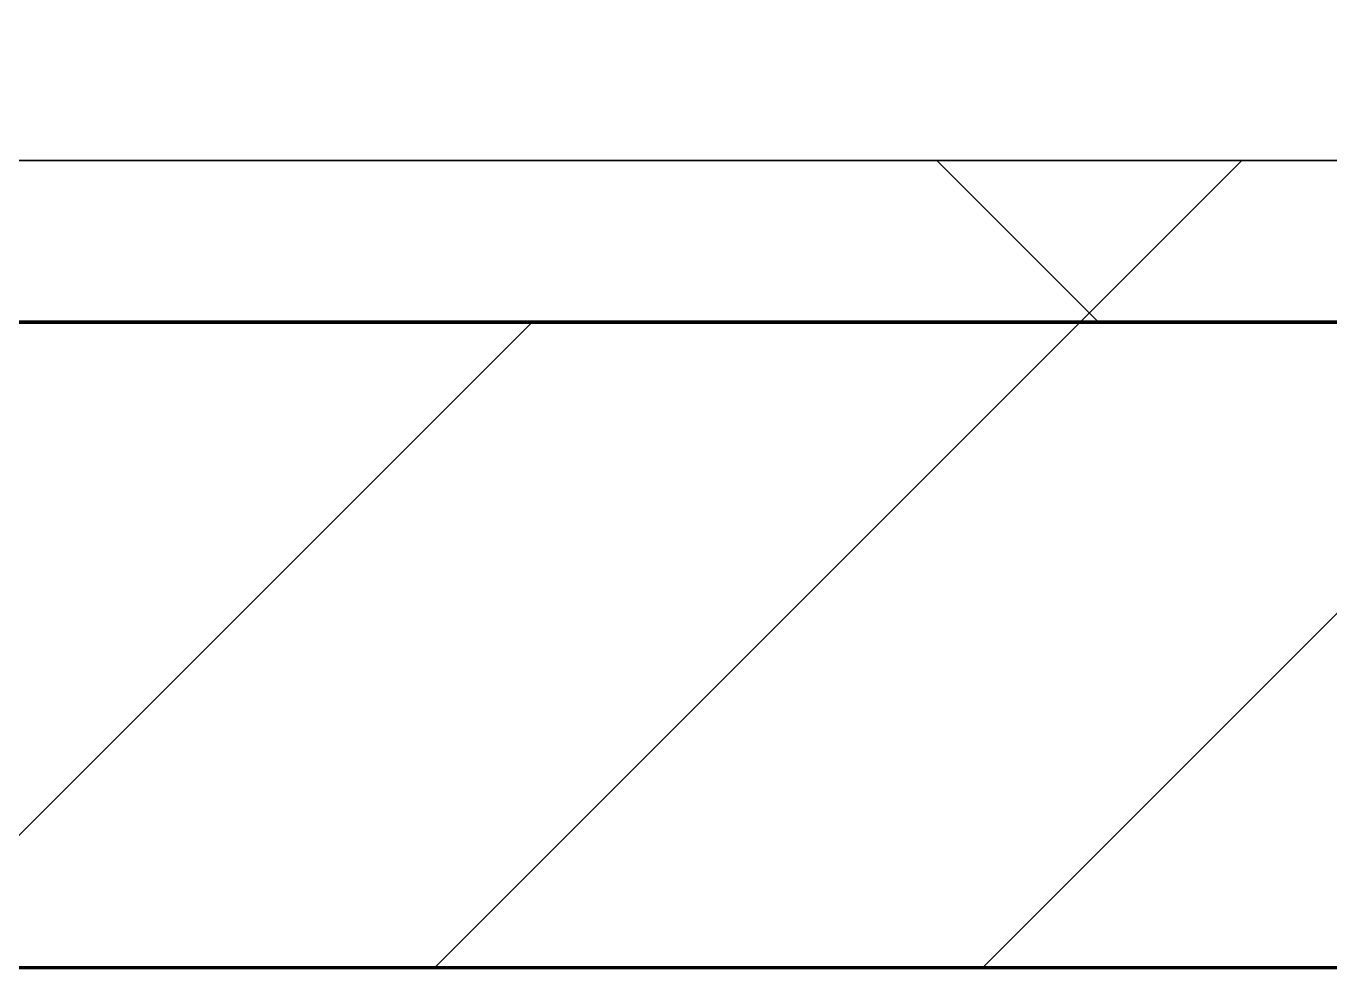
# Model space of a CAD drawing. Header units: millimetres. Extents: x -794334 to -714814, y -17806 to 22403.
# Drawn here: x -783096.2 to -782692.5, y -4021 to -3729.3 of the extents above; entities that cross this region are included whole.
import ezdxf
from ezdxf.xclip import XClip

# ---------------------------------------------------------------- set-up
doc = ezdxf.new("R2010")
doc.units = ezdxf.units.MM
doc.header["$XCLIPFRAME"] = 0
for name, color, linetype, lineweight in [('A-GLAZ-CURT', 2, 'Continuous', 9), ('A-WALL', 5, 'Continuous', 35), ('A-WALL-FNSH', 2, 'Continuous', 35), ('A-WALL-PATT', 1, 'Continuous', 35), ('WALL-E', 2, 'Continuous', 35)]:
    doc.layers.add(name, color=color, linetype=linetype, lineweight=lineweight)
doc.layers.add('A11_ALU.SOLID SHEET', color=2, linetype='Continuous')

# ---------------------------------------------------------------- blocks, each defined once
blk = doc.blocks.new('PPLS-PP19_Custom Tile Pattern - Custom Tile Pattern-V50-4252-01 ENLARGED CONCOURSE LEVEL - REFLECTED CEILING PLAN - SHEET 3')
at = {"layer": 'A-GLAZ-CURT'}
for p, q in [((-300, 0), (300, 0)), ((300, 0), (-300, 0)), ((195.99, 0), (197.58, 0)), ((197.58, 0), (195.99, 0)), ((198.4, 0), (213.31, 0)), ((213.31, 0), (198.4, 0)), ((230.06, 0), (300, 0)), ((-300, -50), (300, -50)), ((300, -50), (-300, -50))]:
    blk.add_line(p, q, dxfattribs=at)
for points, knots in [([(-115.82, 0), (-114.96, 0), (-110.41, 0), (-96.78, 0), (-71.33, 0), (-42.53, 0), (-12.78, 0), (4.23, 0), (9.64, 0), (10.14, 0), (10.18, 0)], [-5724.064692, -5724.064692, -5724.064692, -5724.064692, -5430.283136, -5103.229623, -4799.173296, -4065.652676, -3589.737505, -3285.047089, -3066.359526, -3044.715262, -3044.715262, -3044.715262, -3044.715262]), ([(-72.25, 0), (-68.63, 0), (-60.64, 0), (-54.4, 0), (-48.53, 0), (-30.79, 0), (-18.03, 0), (8.61, 0), (15.02, 0), (22.91, 0), (31, 0), (39.04, 0), (51.19, 0), (58.74, 0), (61.34, 0), (61.45, 0)], [-4234.633075, -4234.633075, -4234.633075, -4234.633075, -4008.285538, -3689.699207, -3546.54457, -3315.260113, -2864.387349, -2439.246196, -2084.094819, -1956.422387, -1818.904206, -1645.594513, -1443.202566, -1228.752106, -1120.932285, -1120.932285, -1120.932285, -1120.932285]), ([(-6.03, 0), (-6.75, 0), (-14.59, 0), (-25.64, 0), (-40, 0), (-56.07, 0), (-67.14, 0), (-71.93, 0)], [-2557.56082, -2557.56082, -2557.56082, -2557.56082, -2518.50168, -2125.455881, -1792.521578, -1466.981642, -1217.886105, -1217.886105, -1217.886105, -1217.886105]), ([(31.18, 0), (25.97, 0), (11.99, 0), (-16.92, 0), (-47.42, 0), (-65.77, 0), (-66.37, 0), (-66.38, 0)], [-4496.803627, -4496.803627, -4496.803627, -4496.803627, -4222.080604, -3745.412743, -2981.410125, -2542.574734, -2498.224237, -2498.224237, -2498.224237, -2498.224237]), ([(76.63, 0), (74.8, 0), (67.65, 0), (53.52, 0), (37, 0), (24.07, 0), (12.82, 0), (-2.9, 0), (-20.62, 0), (-32.81, 0), (-44.85, 0), (-51.43, 0), (-51.79, 0)], [-3095.572228, -3095.572228, -3095.572228, -3095.572228, -2950.589685, -2634.532728, -2313.748533, -2106.613311, -1925.670641, -1617.263037, -1290.787923, -1039.307308, -819.71621, -644.910881, -644.910881, -644.910881, -644.910881]), ([(-36.78, 0), (-32.43, 0), (-22.42, 0), (-11.52, 0), (-5.98, 0)], [-6191.144455, -6191.144455, -6191.144455, -6191.144455, -5862.463379, -5546.233574, -5546.233574, -5546.233574, -5546.233574]), ([(30.82, 0), (29.27, 0), (20.14, 0), (3.54, 0), (-16.58, 0), (-34.76, 0), (-36.04, 0)], [-10462.034656, -10462.034656, -10462.034656, -10462.034656, -10363.088938, -9884.23066, -9424.652049, -9182.880979, -9182.880979, -9182.880979, -9182.880979]), ([(70.61, 0), (66.16, 0), (55.8, 0), (39.61, 0), (24.74, 0), (2.64, 0), (-17.84, 0), (-30.57, 0), (-31.82, 0), (-32, 0)], [-4647.237329, -4647.237329, -4647.237329, -4647.237329, -4326.416877, -4098.545751, -3766.694881, -3333.063701, -2994.501669, -2698.150104, -2614.070998, -2614.070998, -2614.070998, -2614.070998]), ([(-30.76, 0), (-30.73, 0), (-29.99, 0), (-23.47, 0), (-15.75, 0), (-15.19, 0)], [-54176.191683, -54176.191683, -54176.191683, -54176.191683, -54157.274271, -53749.15266, -53717.791567, -53717.791567, -53717.791567, -53717.791567]), ([(-30.52, 0), (-27.11, 0), (-20.01, 0), (-10.75, 0), (-5.18, 0)], [-2323.618664, -2323.618664, -2323.618664, -2323.618664, -2142.497158, -1858.644848, -1858.644848, -1858.644848, -1858.644848]), ([(-13, 0), (-14.35, 0), (-17.68, 0), (-25.97, 0), (-29.52, 0), (-30.21, 0)], [-55207.591944, -55207.591944, -55207.591944, -55207.591944, -54789.006179, -54461.685999, -54290.791712, -54290.791712, -54290.791712, -54290.791712]), ([(8.33, 0), (8.19, 0), (7.18, 0), (0.32, 0), (-13.89, 0), (-24.92, 0), (-29.03, 0)], [-3574.286521, -3574.286521, -3574.286521, -3574.286521, -3526.962355, -3285.499107, -2903.012179, -2680.714891, -2680.714891, -2680.714891, -2680.714891]), ([(-28.57, 0), (-26.93, 0), (-20.29, 0), (-11.45, 0), (2.08, 0), (13.15, 0), (21.24, 0), (24.62, 0), (24.72, 0), (24.72, 0)], [-5361.429781, -5361.429781, -5361.429781, -5361.429781, -5261.36855, -5050.479954, -4785.90057, -4596.498881, -4445.288762, -4384.376941, -4376.041937, -4376.041937, -4376.041937, -4376.041937]), ([(-22.56, 0), (-20.27, 0), (-17.03, 0), (-11.36, 0), (-7.66, 0), (-6.6, 0), (-6.44, 0)], [-56468.192263, -56468.192263, -56468.192263, -56468.192263, -56344.022017, -56303.229861, -56166.290093, -56124.392176, -56124.392176, -56124.392176, -56124.392176]), ([(-15.19, 0), (-13.07, 0), (7.48, 0), (35.89, 0), (55.68, 0), (62.69, 0)], [-461.142613, -461.142613, -461.142613, -461.142613, -429.606584, -390.253598, -368.82163, -368.82163, -368.82163, -368.82163]), ([(-6.54, 0), (-6.73, 0), (-7.2, 0), (-7.6, 0), (-7.79, 0)], [-56009.792147, -56009.792147, -56009.792147, -56009.792147, -55949.290093, -55895.192118, -55895.192118, -55895.192118, -55895.192118]), ([(-5.19, 0), (-1.85, 0), (15.3, 0), (43.36, 0), (70.92, 0), (82.12, 0), (83.66, 0)], [-5531.156277, -5531.156277, -5531.156277, -5531.156277, -5340.621928, -4573.028122, -4094.177415, -3869.465285, -3869.465285, -3869.465285, -3869.465285]), ([(9.32, 0), (9.08, 0), (7.65, 0), (3.26, 0), (-2.46, 0), (-5.17, 0)], [-2922.926651, -2922.926651, -2922.926651, -2922.926651, -2882.788014, -2720.818881, -2573.31986, -2573.31986, -2573.31986, -2573.31986]), ([(-4.06, 0), (-1.64, 0), (10.61, 0), (22.06, 0), (37.44, 0), (45.92, 0), (55.61, 0), (60.26, 0), (62.68, 0)], [-1839.531443, -1839.531443, -1839.531443, -1839.531443, -1716.209403, -1206.526904, -1089.329421, -901.315459, -753.071572, -603.048474, -603.048474, -603.048474, -603.048474]), ([(-2.63, 0), (-2.47, 0), (-1.22, 0), (4.92, 0), (15.97, 0), (22.54, 0), (24.49, 0)], [-226.825321, -226.825321, -226.825321, -226.825321, -220.269177, -206.416616, -198.214427, -187.717507, -187.717507, -187.717507, -187.717507]), ([(103.09, 0), (101.08, 0), (86.31, 0), (63.34, 0), (35.84, 0), (12, 0), (3.08, 0), (-1.67, 0), (-2.25, 0)], [-375.435014, -375.435014, -375.435014, -375.435014, -369.147452, -330.153101, -307.516438, -285.83788, -246.234814, -234.646884, -234.646884, -234.646884, -234.646884]), ([(24.69, 0), (24.54, 0), (20.99, 0), (15.48, 0), (10.8, 0), (9.63, 0)], [-4368.572414, -4368.572414, -4368.572414, -4368.572414, -4306.476363, -4080.000647, -3772.857994, -3772.857994, -3772.857994, -3772.857994]), ([(18.16, 0), (19.15, 0), (24.25, 0), (25.66, 0), (26.12, 0)], [-5700.113719, -5700.113719, -5700.113719, -5700.113719, -5554.232259, -5302.431367, -5302.431367, -5302.431367, -5302.431367]), ([(114.39, 0), (114.2, 0), (112.08, 0), (105.42, 0), (92.38, 0), (85.59, 0), (74.4, 0), (62.26, 0), (51.85, 0), (43.81, 0), (29.53, 0), (20.67, 0), (18.85, 0), (18.16, 0)], [-8148.58938, -8148.58938, -8148.58938, -8148.58938, -8105.191388, -7723.759874, -7531.75727, -7135.649961, -6924.452779, -6738.82075, -6548.303034, -6314.283804, -6135.05769, -5972.647715, -5832.674503, -5832.674503, -5832.674503, -5832.674503]), ([(27.44, 0), (27.9, 0), (29.54, 0), (38.07, 0), (53.39, 0), (71.67, 0), (84.83, 0), (86.01, 0), (92.51, 0), (94.33, 0)], [-5037.309798, -5037.309798, -5037.309798, -5037.309798, -4887.603822, -4705.298446, -4353.683244, -3960.84581, -3759.045785, -3336.541051, -2783.776468, -2783.776468, -2783.776468, -2783.776468]), ([(27.89, 0), (29.09, 0), (33.4, 0), (46.59, 0), (56.9, 0), (61.77, 0)], [-147.777612, -147.777612, -147.777612, -147.777612, -135.792042, -118.513713, -103.843727, -103.843727, -103.843727, -103.843727]), ([(53.18, 0), (53.06, 0), (52.22, 0), (44.99, 0), (36.46, 0), (30.82, 0)], [-622.740158, -622.740158, -622.740158, -622.740158, -566.066452, -360.610861, 0, 0, 0, 0]), ([(136.44, 0), (121.66, 0), (86.93, 0), (51.16, 0), (31.18, 0)], [-106.750556, -106.750556, -106.750556, -106.750556, -59.610984, 0, 0, 0, 0]), ([(62.74, 0), (60.12, 0), (55.16, 0), (46.51, 0), (41.18, 0), (36.02, 0), (35.54, 0), (35.54, 0)], [-350.237046, -350.237046, -350.237046, -350.237046, -341.267687, -334.000314, -326.15566, -319.318397, -317.489778, -317.489778, -317.489778, -317.489778]), ([(36.29, 0), (37.77, 0), (48.82, 0), (56.06, 0), (61.44, 0), (61.98, 0)], [-314.598523, -314.598523, -314.598523, -314.598523, -305.899624, -287.17622, -285.078974, -285.078974, -285.078974, -285.078974]), ([(61.47, 0), (61.47, 0), (61.21, 0), (54.61, 0), (53.71, 0), (53.56, 0)], [-1113.311073, -1113.311073, -1113.311073, -1113.311073, -1096.402191, -891.204116, -747.28819, -747.28819, -747.28819, -747.28819]), ([(62.69, 0), (71.71, 0), (96.54, 0), (119.77, 0), (128.14, 0), (129.98, 0)], [-284.175671, -284.175671, -284.175671, -284.175671, -249.500363, -194.761443, -174.380664, -174.380664, -174.380664, -174.380664]), ([(62.69, 0), (64.36, 0), (77.54, 0), (100.57, 0), (116.36, 0), (128.63, 0), (128.95, 0)], [-102.924844, -102.924844, -102.924844, -102.924844, -97.899267, -63.759246, -39.050993, -35.895543, -35.895543, -35.895543, -35.895543]), ([(62.76, 0), (70.11, 0), (95.6, 0), (120.63, 0), (138.28, 0), (138.53, 0)], [-368.75101, -368.75101, -368.75101, -368.75101, -346.313304, -291.370682, -290.5735, -290.5735, -290.5735, -290.5735]), ([(63.77, 0), (65.17, 0), (67.88, 0), (72.74, 0), (75.22, 0), (76.03, 0), (76.21, 0)], [-580.904666, -580.904666, -580.904666, -580.904666, -495.328968, -421.953223, -334.951786, -290.452333, -290.452333, -290.452333, -290.452333]), ([(130.58, 0), (123.08, 0), (104.44, 0), (79.73, 0), (65.6, 0), (63.83, 0)], [-439.592542, -439.592542, -439.592542, -439.592542, -401.860199, -357.622665, -351.497959, -351.497959, -351.497959, -351.497959]), ([(76.22, 0), (75.58, 0), (73.64, 0), (71.05, 0), (70.61, 0)], [-193.634889, -193.634889, -193.634889, -193.634889, -31.537676, 0, 0, 0, 0]), ([(94.4, 0), (94.4, 0), (94.64, 0), (99.11, 0), (108.97, 0), (120.79, 0), (139.94, 0), (163.31, 0), (185.23, 0), (193.62, 0), (194.69, 0), (194.79, 0)], [-2348.345796, -2348.345796, -2348.345796, -2348.345796, -2310.419338, -2233.599744, -2052.234781, -1843.028543, -1530.39897, -1095.004608, -529.74427, -295.064701, -265.121568, -265.121568, -265.121568, -265.121568]), ([(129.02, 0), (129.02, 0), (124.41, 0), (122.35, 0), (114.96, 0), (108.04, 0), (103.09, 0)], [-35.386604, -35.386604, -35.386604, -35.386604, -31.430235, -22.807238, -15.488593, 0, 0, 0, 0]), ([(157.9, 0), (156.77, 0), (151.67, 0), (143.29, 0), (134.04, 0), (126.24, 0), (118.6, 0), (114.23, 0), (111.98, 0), (105.66, 0), (105.23, 0), (105.23, 0)], [-10292.955006, -10292.955006, -10292.955006, -10292.955006, -10098.273015, -9847.788484, -9677.714971, -9567.007022, -9453.21225, -9220.200448, -9012.77275, -8966.157302, -8929.495943, -8929.495943, -8929.495943, -8929.495943]), ([(105.26, 0), (105.52, 0), (111.01, 0), (112.65, 0), (113.59, 0)], [-8920.561005, -8920.561005, -8920.561005, -8920.561005, -8814.835624, -8577.462505, -8577.462505, -8577.462505, -8577.462505]), ([(168.37, 0), (167.68, 0), (162.47, 0), (151.19, 0), (134.52, 0), (130.85, 0)], [-543.375029, -543.375029, -543.375029, -543.375029, -530.793311, -458.593899, -440.056607, -440.056607, -440.056607, -440.056607]), ([(137.1, 0), (136, 0), (134.23, 0), (131.66, 0), (131.34, 0)], [-670.405967, -670.405967, -670.405967, -670.405967, -651.020627, -648.158091, -648.158091, -648.158091, -648.158091]), ([(131.35, 0), (132.86, 0), (139.96, 0), (152.67, 0), (161.24, 0), (162.19, 0), (162.75, 0)], [-625.910216, -625.910216, -625.910216, -625.910216, -618.981161, -602.094757, -592.980799, -581.414464, -581.414464, -581.414464, -581.414464]), ([(193.8, 0), (193.33, 0), (190.11, 0), (183.13, 0), (171, 0), (161.95, 0), (161.28, 0), (158.35, 0), (157.85, 0), (157.77, 0)], [-11665.349007, -11665.349007, -11665.349007, -11665.349007, -11565.880756, -11105.624034, -10839.086983, -10768.332124, -10666.779182, -10580.760289, -10550.278881, -10550.278881, -10550.278881, -10550.278881]), ([(300, 0), (286.53, 0), (254.22, 0), (207.11, 0), (177.41, 0), (159.34, 0), (158.33, 0), (158.3, 0)], [-285.253232, -285.253232, -285.253232, -285.253232, -244.693688, -187.987675, -143.776725, -129.632772, -123.352749, -123.352749, -123.352749, -123.352749]), ([(159.07, 0), (159.13, 0), (160.84, 0), (165.21, 0), (174.15, 0), (184.59, 0), (195.27, 0), (198.42, 0)], [-115.643202, -115.643202, -115.643202, -115.643202, -114.681583, -87.660824, -65.295536, -41.623857, -31.912612, -31.912612, -31.912612, -31.912612]), ([(162.75, 0), (165.4, 0), (170.91, 0), (172.61, 0), (172.61, 0)], [-111.264224, -111.264224, -111.264224, -111.264224, -56.742688, -19.085662, -19.085662, -19.085662, -19.085662]), ([(198.38, 0), (190.77, 0), (181.77, 0), (174.27, 0), (169.67, 0), (168.99, 0)], [-8627.230601, -8627.230601, -8627.230601, -8627.230601, -8253.978395, -8152.463617, -8069.855175, -8069.855175, -8069.855175, -8069.855175]), ([(198.19, 0), (194.67, 0), (184.97, 0), (175.3, 0), (169.49, 0)], [-175.713466, -175.713466, -175.713466, -175.713466, -162.427601, -142.916156, -142.916156, -142.916156, -142.916156]), ([(171.51, 0), (176.48, 0), (193.23, 0), (201.73, 0), (208.81, 0), (213.9, 0), (241.96, 0), (266.73, 0), (281.71, 0), (291.71, 0), (296.52, 0), (297.86, 0), (298.09, 0)], [-7971.819559, -7971.819559, -7971.819559, -7971.819559, -7784.112253, -7606.717214, -7289.299508, -7042.621073, -6582.165592, -6068.460911, -5766.029927, -5566.724884, -5280.360606, -5199.253518, -5199.253518, -5199.253518, -5199.253518]), ([(172.07, 0), (177.66, 0), (186.49, 0), (195.56, 0), (198.48, 0)], [-255.364076, -255.364076, -255.364076, -255.364076, -237.955587, -228.160698, -228.160698, -228.160698, -228.160698]), ([(247.1, 0), (246.76, 0), (245.04, 0), (238.34, 0), (226.56, 0), (221.1, 0), (208.33, 0), (200.27, 0), (198.45, 0)], [-9649.085549, -9649.085549, -9649.085549, -9649.085549, -9581.591397, -9406.094246, -9221.510254, -9016.44624, -8717.832359, -8628.296861, -8628.296861, -8628.296861, -8628.296861]), ([(215.22, 0), (214.62, 0), (210.55, 0), (206.14, 0), (200.66, 0), (198.46, 0)], [-203.825446, -203.825446, -203.825446, -203.825446, -198.527383, -184.406837, -176.051708, -176.051708, -176.051708, -176.051708]), ([(199.28, 0), (200.25, 0), (203.42, 0), (207.47, 0), (213.96, 0), (215.11, 0)], [-227.252096, -227.252096, -227.252096, -227.252096, -223.92608, -215.862851, -208.75215, -208.75215, -208.75215, -208.75215]), ([(199.47, 0), (201.54, 0), (211.57, 0), (219.42, 0), (230.06, 0)], [-30.838187, -30.838187, -30.838187, -30.838187, -24.459831, 0, 0, 0, 0]), ([(300, 0), (288.22, 0), (262, 0), (230.43, 0), (219.94, 0), (219.02, 0)], [-12528.858583, -12528.858583, -12528.858583, -12528.858583, -11905.454923, -11162.864862, -10856.732305, -10856.732305, -10856.732305, -10856.732305]), ([(219.9, 0), (220.86, 0), (227.84, 0), (242.06, 0), (246.54, 0), (246.96, 0)], [-10670.940496, -10670.940496, -10670.940496, -10670.940496, -10511.382485, -9925.173265, -9834.877357, -9834.877357, -9834.877357, -9834.877357]), ([(284.76, 0), (284.76, 0), (285.09, 0), (287.47, 0), (293.59, 0), (297.76, 0), (300, 0)], [-4110.630118, -4110.630118, -4110.630118, -4110.630118, -4053.389046, -3959.664717, -3862.421465, -3746.95702, -3746.95702, -3746.95702, -3746.95702]), ([(297.38, 0), (295.84, 0), (291.62, 0), (285.38, 0), (284.87, 0)], [-4803.172655, -4803.172655, -4803.172655, -4803.172655, -4358.271401, -4143.037883, -4143.037883, -4143.037883, -4143.037883])]:
    blk.add_open_spline(points, degree=3, knots=knots, dxfattribs=at)
for points in [[(24.49, 0), (25.23, 0), (25.72, 0), (26.04, 0)], [(80.35, 0), (79.57, 0), (78.27, 0), (76.63, 0)], [(84.06, 0), (83.48, 0), (82.41, 0), (81.72, 0)], [(128.58, 0), (128.79, 0), (129.28, 0), (130.15, 0)], [(130.48, 0), (129.95, 0), (129.47, 0), (129.11, 0)], [(130.61, 0), (132.29, 0), (133.59, 0), (134.6, 0)], [(168.74, 0), (168.74, 0), (169.81, 0), (171.51, 0)], [(195.11, 0), (194.91, 0), (194.44, 0), (193.8, 0)]]:
    blk.add_open_spline(points, degree=3, dxfattribs=at)
blk = doc.blocks.new('PPLS-PP19_Custom Tile Pattern - Custom Tile Pattern-V51-4252-01 ENLARGED CONCOURSE LEVEL - REFLECTED CEILING PLAN - SHEET 3')
at = {"layer": 'A-GLAZ-CURT'}
for p, q in [((-300, 0), (300, 0)), ((300, 0), (-300, 0)), ((-293.07, 0), (-275.75, 0)), ((-275.75, 0), (-293.07, 0)), ((-222.32, 0), (-205, 0)), ((-205, 0), (-222.32, 0)), ((-300, -50), (300, -50)), ((300, -50), (-300, -50))]:
    blk.add_line(p, q, dxfattribs=at)
at = {"layer": 'A-GLAZ-CURT', "flags": 128}
for points in [[(-300, 0), (-291.56, 0), (-283.3, 0), (-275.2, 0), (-267.26, 0), (-259.45, 0), (-251.77, 0), (-244.2, 0), (-236.74, 0), (-229.36, 0), (-222.06, 0), (-214.83, 0), (-207.71, 0)], [(-209.04, 0), (-215.73, 0), (-222.63, 0), (-229.72, 0), (-236.97, 0), (-244.39, 0), (-251.96, 0), (-259.67, 0), (-267.51, 0), (-275.48, 0), (-283.55, 0), (-291.73, 0), (-300, 0)]]:
    blk.add_lwpolyline(points, dxfattribs=at)
at = {"layer": 'A-GLAZ-CURT'}
for points, knots in [([(-300, 0), (-284.65, 0), (-236.57, 0), (-179.32, 0), (-143.3, 0), (-130.76, 0)], [-5323.127839, -5323.127839, -5323.127839, -5323.127839, -4502.809032, -2700.551212, -1330.78196, -1330.78196, -1330.78196, -1330.78196]), ([(-72.93, 0), (-75.51, 0), (-91.45, 0), (-134.08, 0), (-202.69, 0), (-262.56, 0), (-294.48, 0), (-300, 0)], [-19442.345229, -19442.345229, -19442.345229, -19442.345229, -18935.241197, -17136.203329, -15131.813646, -13729.592194, -13439.944408, -13439.944408, -13439.944408, -13439.944408]), ([(-137.88, 0), (-140.56, 0), (-147.66, 0), (-147.69, 0), (-158.72, 0), (-174.02, 0), (-185.59, 0), (-209.77, 0), (-232.01, 0), (-255.22, 0), (-262.59, 0), (-264.9, 0), (-265.4, 0)], [-3187.727384, -3187.727384, -3187.727384, -3187.727384, -2919.378265, -2477.344047, -2237.412286, -2029.680487, -1755.085331, -1400.429864, -858.079193, -543.655514, -208.940337, 0, 0, 0, 0]), ([(-258.6, 0), (-257.91, 0), (-254.26, 0), (-241.25, 0), (-225.99, 0), (-213.1, 0), (-204.46, 0), (-199.67, 0), (-197.96, 0)], [-5722.54675, -5722.54675, -5722.54675, -5722.54675, -5657.471696, -5413.335975, -5017.494783, -4832.723979, -4666.091899, -4570.356129, -4570.356129, -4570.356129, -4570.356129]), ([(-133.82, 0), (-135.51, 0), (-137.8, 0), (-149.31, 0), (-162.01, 0), (-177.91, 0), (-199.46, 0), (-216.65, 0), (-231.26, 0), (-233.46, 0), (-234, 0)], [-2731.647847, -2731.647847, -2731.647847, -2731.647847, -2418.507304, -2308.929706, -2113.765672, -1763.376603, -1422.553702, -978.033455, -846.069444, -682.911962, -682.911962, -682.911962, -682.911962]), ([(-233.49, 0), (-233.44, 0), (-232.38, 0), (-230.74, 0), (-225.3, 0), (-223.63, 0)], [-455.274641, -455.274641, -455.274641, -455.274641, -440.605512, -119.536984, 0, 0, 0, 0]), ([(-223.63, 0), (-219.39, 0), (-210.31, 0), (-201.44, 0), (-197.93, 0)], [-5463.295695, -5463.295695, -5463.295695, -5463.295695, -5161.076232, -4965.612846, -4965.612846, -4965.612846, -4965.612846])]:
    blk.add_open_spline(points, degree=3, knots=knots, dxfattribs=at)
blk = doc.blocks.new('*U1029')
at = {"layer": 'A-GLAZ-CURT'}
for name, p in [('PPLS-PP19_Custom Tile Pattern - Custom Tile Pattern-V50-4252-01 ENLARGED CONCOURSE LEVEL - REFLECTED CEILING PLAN - SHEET 3', (-4197.63, -7350)), ('PPLS-PP19_Custom Tile Pattern - Custom Tile Pattern-V51-4252-01 ENLARGED CONCOURSE LEVEL - REFLECTED CEILING PLAN - SHEET 3', (-3597.63, -7350))]:
    blk.add_blockref(name, p, dxfattribs=at)
blk = doc.blocks.new('*U1630')
blk.add_lwpolyline([(22690, -750), (19166.45, -750), (19116.45, -700), (18966.44, -550), (-101025.39, -550), (-101025.39, -6704.96), (-96300, -6704.96), (-96300, -7350), (-94497.63, -7350), (17250, -7350), (17250, -6849.96), (18300, -6849.96), (22690, -6849.96)], close=True)

msp = doc.modelspace()

# ---------------------------------------------------------------- block references
at = {"layer": 'A11_ALU.SOLID SHEET'}
ref = msp.add_blockref('*U1630', (-744681.24, 3579.02), dxfattribs=at)
XClip(ref).set_block_clipping_path([(-45802.4668593339, -9620.0029952967), (23702.8690583039, 10334.9999958097)])

# ---------------------------------------------------------------- next in the draw order: hatches: boundary and pattern name
at = {"layer": 'A-WALL-PATT', "lineweight": 9}
h = msp.add_hatch(dxfattribs=at)
h.set_pattern_fill('FP_5', color=256, style=0, pattern_type=2)
h.set_pattern_definition([(45, (0, 0), (-212.13203, 212.13203), []), (135, (0, 0), (-212.13203, -212.13203), [])])
h.paths.add_polyline_path([(-727630.24, -3820.98), (-727382.37, -3820.98), (-727382.37, -3770.98), (-790483.7, -3770.98), (-790483.7, -3820.98), (-727766, -3820.98)])
h = msp.add_hatch(dxfattribs=at)
h.set_pattern_fill('FP_2', color=256, style=0, pattern_type=2)
h.set_pattern_definition([(45, (0, 0), (-84.852814, 84.852814), [])])
h.paths.add_polyline_path([(-727382.37, -4020.98), (-727382.37, -3820.98), (-790483.7, -3820.98), (-790483.7, -4020.98), (-727494.49, -4020.98)])

# ---------------------------------------------------------------- next in the draw order: linework, layer by layer
at = {"layer": 'A-WALL', "color": 7, "lineweight": 70}
for p, q in [((-783980, -3820.98), (-781580, -3820.98)), ((-781580, -3820.98), (-783980, -3820.98)), ((-781580, -4020.98), (-783980, -4020.98))]:
    msp.add_line(p, q, dxfattribs=at)
at = {"layer": 'A-WALL-FNSH', "color": 250}
msp.add_line((-783980, -3770.98), (-781580, -3770.98), dxfattribs=at)
at = {"layer": 'WALL-E'}
for p, q in [((-727382.37, -4020.98), (-790483.7, -4020.98)), ((-790483.7, -4020.98), (-727382.37, -4020.98))]:
    msp.add_line(p, q, dxfattribs=at)

# ---------------------------------------------------------------- next in the draw order: block references
msp.add_blockref('*U1029', (-778882.37, 3579.02))

doc.saveas('drawing.dxf')
